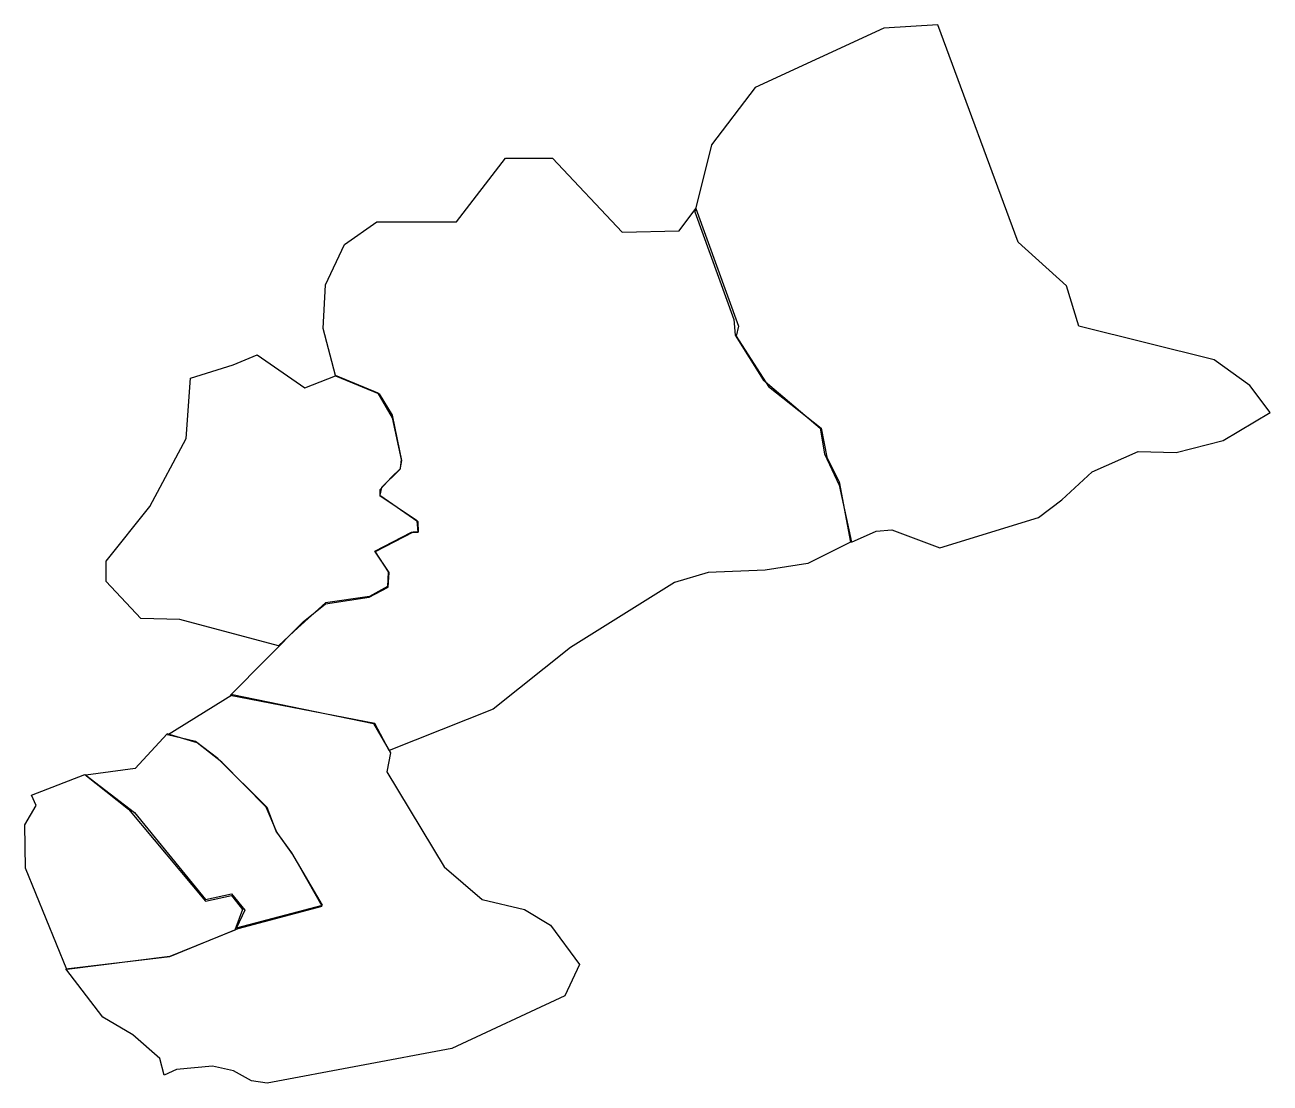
# Model space of a CAD drawing. Extents: x -223 to 413, y 190 to 730.
import ezdxf

# ---------------------------------------------------------------- set-up
doc = ezdxf.new("R2010")
doc.units = 0
doc.layers.add('Layer_1', color=7, linetype='CONTINUOUS')

msp = doc.modelspace()

# ---------------------------------------------------------------- linework, layer by layer
at = {"layer": 'Layer_1', "color": 7}
for points in [[(242.857144, 730.285716), (215.428568, 728.571428), (149.714288, 698.285716), (127.428568, 669.14286), (118.857144, 634.85714), (138.857144, 580.000004), (139.428568, 572.000004), (153.714288, 549.14286), (182.857144, 524.571428), (185.142856, 511.428572), (192.571432, 495.428572), (198.857144, 466.285716), (211.428568, 472.000004), (219.428568, 472.571428), (244, 463.428572), (294.285712, 478.85714), (306.285712, 488.000004), (321.714288, 502.285716), (345.142856, 512.571428), (364.571432, 512.000004), (388.571432, 518.285716), (412.571432, 532.571428), (402.285712, 546.285716), (384, 559.428572), (314.857144, 576.571428), (308.571432, 597.14286), (284, 619.428572), (242.857144, 730.285716)], [(198.285712, 466.285716), (176.571432, 455.428572), (154.857144, 452.000004), (125.714288, 450.85714), (108.571432, 445.714284), (55.428571, 412.571428), (16, 381.14286), (-37.142857, 360.000004), (-44.571429, 373.714284), (-118.285712, 388.000004), (-81.142856, 425.714284), (-69.714286, 434.85714), (-47.428571, 438.285716), (-37.714286, 443.428572), (-37.142857, 450.85714), (-44.571429, 461.714284), (-25.714286, 471.428572), (-22.285714, 471.428572), (-22.857143, 477.14286), (-41.714286, 489.714284), (-41.714286, 493.14286), (-36, 499.428572), (-31.428571, 504.000004), (-30.857143, 508.571428), (-35.428571, 529.714284), (-42.857143, 542.285716), (-64.571429, 551.428572), (-70.857143, 575.428572), (-69.714286, 597.714284), (-60, 618.285716), (-43.428571, 629.714284), (-2.857143, 629.714284), (22.285714, 662.285716), (46.285714, 662.285716), (81.714288, 624.571428), (110.857144, 625.14286), (119.428568, 636.571428), (141.142856, 576.571428), (140, 571.428572), (156.571432, 545.714284), (183.428568, 524.571428), (186.285712, 509.714284), (192.571432, 497.14286), (198.285712, 466.285716)], [(-138.571432, 550.000004), (-116.857144, 556.85714), (-104.571432, 562.000004), (-80.285712, 545.14286), (-64.571429, 551.14286), (-42.285714, 542.000004), (-35.714286, 531.14286), (-30.857143, 508.000004), (-31.714286, 503.428572), (-41.142858, 494.285716), (-42, 490.285716), (-22.571429, 476.85714), (-22.285714, 471.428572), (-24.857143, 471.428572), (-44.285714, 461.428572), (-37.714286, 451.14286), (-38, 443.714284), (-47.142858, 438.571428), (-69.714286, 435.428572), (-85.714288, 420.85714), (-93.714288, 413.428572), (-144, 426.85714), (-164, 427.428572), (-181.714288, 446.285716), (-181.714288, 456.571428), (-159.428568, 484.571428), (-140.857144, 519.14286), (-138.571432, 550.000004)], [(-117.142856, 388.571428), (-45.142857, 373.714284), (-36.571429, 358.85714), (-38.285714, 349.14286), (-9.142857, 300.571428), (10.285714, 284.000004), (32, 278.85714), (45.142857, 270.85714), (60, 250.85714), (52.571429, 234.85714), (-5.142857, 208.000004), (-99.428568, 190.285716), (-107.428568, 191.428572), (-116.571432, 196.571428), (-127.428568, 198.85714), (-145.714288, 197.14286), (-152, 194.285716), (-154.285712, 202.85714), (-168, 214.85714), (-183.428568, 224.000004), (-202.285712, 248.571428), (-149.142856, 254.85714), (-114.285712, 269.14286), (-71.428571, 280.571428), (-86.285712, 306.85714), (-94.857144, 318.85714), (-99.428568, 330.85714), (-124.571432, 356.000004), (-136, 364.571428), (-150.285712, 368.000004), (-117.142856, 388.571428)], [(-115.142856, 269.428572), (-71.142858, 281.14286), (-86.857144, 307.714284), (-94.571432, 318.285716), (-100, 331.14286), (-122.571432, 354.000004), (-135.142856, 364.000004), (-150.571432, 368.571428), (-166.857144, 350.85714), (-192, 347.428572), (-167.142856, 328.285716), (-130.857144, 284.000004), (-117.714288, 286.85714), (-110.857144, 278.571428), (-115.142856, 269.428572)], [(-112, 278.85714), (-116, 268.285716), (-149.142856, 254.85714), (-201.714288, 248.285716), (-222.857144, 300.000004), (-223.142856, 322.000004), (-217.428568, 332.000004), (-219.714288, 337.14286), (-192.571432, 347.714284), (-170.285712, 330.000004), (-130.857144, 283.14286), (-117.714288, 286.000004), (-112, 278.85714)]]:
    msp.add_lwpolyline(points, close=True, dxfattribs=at)

doc.saveas('drawing.dxf')
